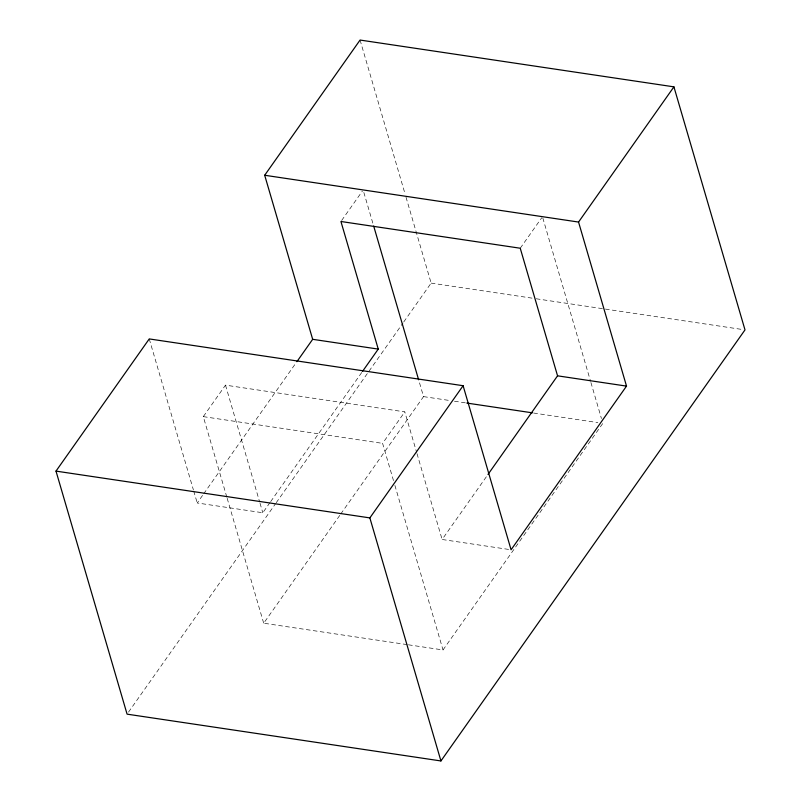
<?xml version="1.0" encoding="UTF-8"?>
<svg xmlns="http://www.w3.org/2000/svg" width="801" height="801" viewBox="0 0 801 801"><rect width="100%" height="100%" fill="white"/><g stroke="black" fill="none" stroke-linecap="round" stroke-linejoin="round"><path stroke-width="0.6" stroke-dasharray="4 3" d="M226.823 497.101L203.294 416.63L225.492 385.151L404.795 411.884L416.66 452.435M341.657 220.475L362.422 191.038M269.977 502.587L262.808 512.76L197.226 502.978L202.953 494.848M203.674 493.827L296.17 362.693M270.688 501.576L361.752 372.475M128.52 712.109L275.504 503.739M276.225 502.718L403.043 322.933M403.764 321.912L431.138 283.103L405.576 195.694M393.491 480.6L382.598 443.364L404.795 411.884M520.239 248.23L541.726 217.772M407.148 644.605L263.699 623.218L340.024 515.023M340.745 514.002L423.549 396.615L418.983 380.996M508.615 549.406L442.112 539.494L487.288 475.444M408.39 644.795L443.013 649.951L602.853 423.349M431.138 283.103L534.938 298.573M536.169 298.763L604.134 308.896M605.366 309.076L742.527 329.521M423.549 396.615L449.521 400.49M454.467 401.221L465.591 402.883M533.606 413.026L597.906 422.608M203.294 416.63L382.598 443.364M542.798 217.952L590.567 381.306M590.918 382.508L601.451 418.543M360.07 40.05L405.226 194.503M363.834 192.42L373.326 224.851M417.001 453.626L442.112 539.494M394.893 485.396L443.013 649.951M225.492 385.151L259.664 502.027M260.015 503.218L262.808 512.76M227.174 498.302L263.699 623.218M149.246 338.923L193.371 489.801M193.722 491.003L197.226 502.978"/><path stroke-width="1.2" d="M673.921 86.848L745 329.892L440.93 760.95L127.079 714.152L56 471.108L149.246 338.923L463.108 385.712L511.078 549.776L626.522 386.112L578.552 222.057L673.921 86.848L360.07 40.05L264.69 175.259L312.67 339.314L296.891 361.682M362.473 371.464L378.252 349.096L340.936 221.497L520.239 248.23L557.556 375.829L487.999 474.432M440.93 760.95L369.862 517.897L463.108 385.712M264.69 175.259L578.552 222.057M312.67 339.314L378.252 349.096M557.556 375.829L626.522 386.112M466.833 403.063L532.375 412.835M56 471.108L369.862 517.897M373.677 226.052L418.633 379.794"/></g></svg>
